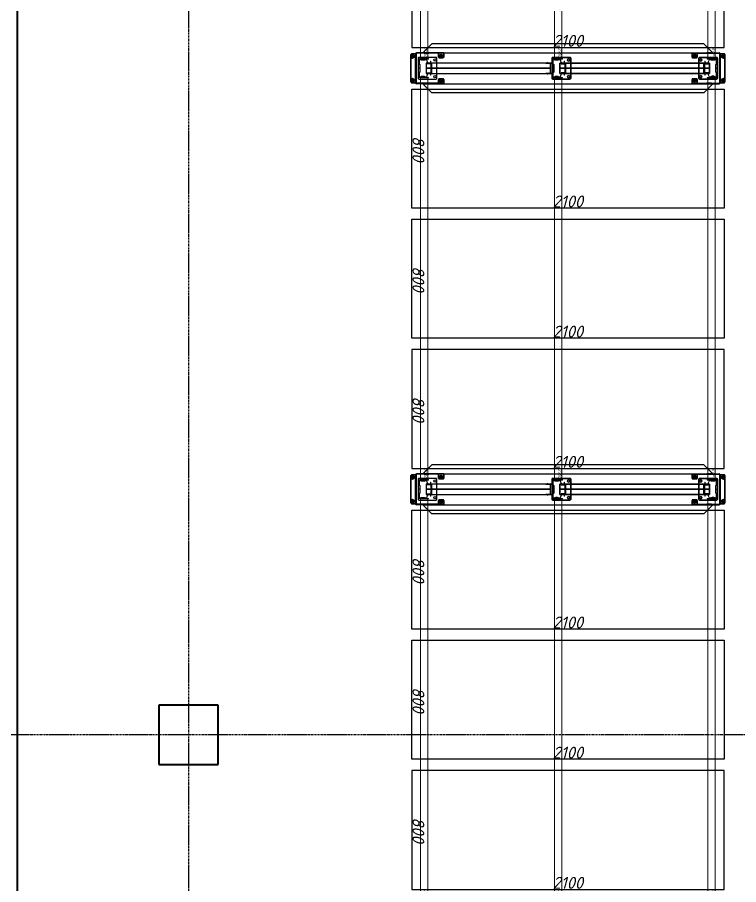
# Model space of a CAD drawing. Header units: millimetres. Extents: x 2140 to 223837, y 2113 to 170313.
# Drawn here: x 16511 to 21360, y 106750 to 112580 of the extents above; entities that cross this region are included whole.
import ezdxf

# ---------------------------------------------------------------- set-up
doc = ezdxf.new("R2010")
doc.units = ezdxf.units.MM
for name, pattern in [('CENTERX2', [20.32, 12.7, -2.54, 2.54, -2.54]), ('HIDDEN', [1.905, 1.27, -0.635]), ('PHANTOM', [12.7, 6.35, -1.27, 1.27, -1.27, 1.27, -1.27]), ('Линия сетки', [22.225, 12.7, -3.175, 3.175, -3.175])]:
    doc.linetypes.add(name, pattern=pattern)
for name, color, linetype, lineweight in [('1.Балка', 5, 'Continuous', 0), ('3.Опора', 7, 'Continuous', 0), ('S-COLS', 7, 'Continuous', 18)]:
    doc.layers.add(name, color=color, linetype=linetype, lineweight=lineweight)
for name, color, linetype in [('2.Стойка', 7, 'Continuous'), ('отбойники', 1, 'Continuous'), ('Размеры', 7, 'Continuous'), ('Стены', 7, 'Continuous')]:
    doc.layers.add(name, color=color, linetype=linetype)
doc.styles.add('Курсив', font='isocpeui.ttf')
doc.dimstyles.new('Рзм блок', dxfattribs={"dimtxt": 40, "dimasz": 80, "dimexe": 0.18, "dimexo": 0, "dimgap": 5, "dimtad": 1, "dimtoh": 1, "dimdec": 0, "dimzin": 0, "dimdsep": 46, "dimtxsty": 'Курсив', "dimblk": 'NONE', "dimcen": 0.09, "dimse1": 1, "dimse2": 1, "dimsd1": 1, "dimsd2": 1, "dimadec": 0, "dimazin": 0, "dimtfac": 1, "dimtdec": 0, "dimtofl": 0, "dimtmove": 0, "dimatfit": 2, "dimldrblk": 'NONE', "dimfxl": 0.18, "dimtolj": 1, "dimtzin": 0, "dimarcsym": 0})

# ---------------------------------------------------------------- blocks, each defined once
blk = doc.blocks.new('Сборный железобетон-Колонна квадратного сечения - 400x400-V107-В_АР_ПЭ_01 Этаж')
at = {"layer": 'S-COLS', "lineweight": 40}
for p, q in [((-223, 225), (-225, 225)), ((-225, 225), (-225, -175)), ((173, 225), (-223, 225)), ((175, 225), (173, 225)), ((175, -175), (175, 225)), ((-225, -175), (-223, -175)), ((-223, -175), (173, -175)), ((173, -175), (175, -175))]:
    blk.add_line(p, q, dxfattribs=at)
blk = doc.blocks.new('Помещение')
at = {"color": 9, "linetype": 'Линия сетки', "true_color": 0xc7c8ca}
for p, q in [((15521.9036, 162172.4828), (15521.9036, 19239.4514)), ((113992.9741, 105644.9347), (7061.0864, 105644.9347))]:
    blk.add_line(p, q, dxfattribs=at)
at = {"lineweight": 40}
blk.add_line((14371.9036, 98844.9347), (14371.9036, 136644.9347), dxfattribs=at)
blk.add_blockref('Сборный железобетон-Колонна квадратного сечения - 400x400-V107-В_АР_ПЭ_01 Этаж', (15546.9036, 105619.9347))
blk = doc.blocks.new('Опора FSус 120')
at = {"layer": '3.Опора', "color": 0, "linetype": 'Continuous', "lineweight": 25}
for p, q in [((-73, 120), (-73, 5)), ((68, 125), (-68, 125)), ((73, 5), (73, 120)), ((-34, 85), (-34, 71)), ((-34, 61), (-34, 71)), ((-31, 61), (-34, 61)), ((-31, 85), (-31, 71)), ((-31, 71), (-31, 61)), ((28, 91), (-28, 91)), ((28, 88), (-28, 88)), ((31, 71), (31, 85)), ((31, 61), (31, 71)), ((34, 61), (31, 61)), ((34, 71), (34, 85)), ((34, 71), (34, 61)), ((-68, 0), (68, 0))]:
    blk.add_line(p, q, dxfattribs=at)
at = {"layer": '3.Опора', "color": 0}
for p, q in [((-30, 73), (-35, 73)), ((30, 73), (35, 73))]:
    blk.add_line(p, q, dxfattribs=at)
for points in [[(-31, 77.5), (-34, 77.5), (-34, 68.5), (-31, 68.5)], [(31, 77.5), (34, 77.5), (34, 68.5), (31, 68.5)]]:
    blk.add_lwpolyline(points, close=True, dxfattribs=at)
at = {"layer": '3.Опора', "color": 0, "linetype": 'Continuous', "lineweight": 25}
for centre in [(-56, 112), (56, 112)]:
    blk.add_circle(centre, 7.5, dxfattribs=at)
for centre, radius, start, end in [((-68, 120), 5, 90, 180), ((68, 120), 5, 0, 90), ((-28, 85), 6, 90, 180), ((-28, 85), 3, 90, 180), ((28, 85), 6, 0, 90), ((28, 85), 3, 0, 90), ((-68, 5), 5, 180, 270), ((68, 5), 5, 270, 0)]:
    blk.add_arc(centre, radius, start, end, dxfattribs=at)
blk = doc.blocks.new('Стойка FSус 120')
at = {"color": 0, "linetype": 'ByBlock', "lineweight": 0}
for p, q in [((-47, 73), (-39, 73)), ((-47, 73), (-47, 71)), ((-47, 71), (-39, 71)), ((-38, 62), (-34, 62)), ((-37, 69), (-37, 54.8)), ((-35, 66.2), (-37, 66.2)), ((-35, 69), (-35, 54.8)), ((38, 62), (34, 62)), ((35, 54.8), (35, 69)), ((37, 66.2), (35, 66.2)), ((37, 54.8), (37, 69)), ((39, 73), (47, 73)), ((39, 71), (47, 71)), ((47, 73), (47, 71)), ((-60, 42.2), (-60, 34.6)), ((-60, 20), (-53, 20)), ((-60, 5.4), (-60, -1)), ((-58, 42.2), (-58, 34.6)), ((-58, 31.2), (-57, 30.6)), ((-57, 9.4), (-58, 8.8)), ((-58, 5.4), (-58, -1)), ((-38.3, 52.9), (-57.4, 46)), ((-57, 32.9), (-56, 32.3)), ((-56, 7.7), (-57, 7.1)), ((-37.6, 51), (-56.7, 44.1)), ((-56, 28.8), (-56, 11.2)), ((-56, 25.5), (-54, 25.5)), ((-54, 14.5), (-56, 14.5)), ((-54, 28.8), (-54, 11.2)), ((-37, 57.8), (-35, 57.8)), ((-27.6, -2), (-26.4, 0)), ((-23, 2), (23, 2)), ((-23, 0), (23, 0)), ((26.4, 0), (27.6, -2)), ((35, 57.8), (37, 57.8)), ((56.7, 44.1), (37.6, 51)), ((57.4, 46), (38.3, 52.9)), ((60, 20), (53, 20)), ((54, 11.2), (54, 28.8)), ((56, 25.5), (54, 25.5)), ((54, 14.5), (56, 14.5)), ((56, 32.3), (57, 32.9)), ((56, 11.2), (56, 28.8)), ((57, 7.1), (56, 7.7)), ((57, 30.6), (58, 31.2)), ((58, 8.8), (57, 9.4)), ((58, 34.6), (58, 42.2)), ((58, -1), (58, 5.4)), ((60, 34.6), (60, 42.2)), ((60, -1), (60, 5.4)), ((-56, -3), (-48, -3)), ((-56, -5), (-48, -5)), ((-48, -3), (-46.1, -3)), ((-48, -3), (-48, -5)), ((-46.1, -5), (-48, -5)), ((-46.1, -3), (-45.6, -3)), ((-45.6, -5), (-46.1, -5)), ((-45.6, -3), (-36.5, -3)), ((-36.5, -5), (-45.6, -5)), ((-36.5, -3), (-36, -3)), ((-36, -5), (-36.5, -5)), ((-36, -3), (-29.3, -3)), ((-36, -3), (-36, -5)), ((-36, -5), (-29.3, -5)), ((-25.8, -3), (-24.7, -1)), ((24.7, -1), (25.8, -3)), ((29.3, -3), (36, -3)), ((29.3, -5), (36, -5)), ((36.5, -3), (36, -3)), ((36, -3), (36, -5)), ((36, -5), (36.5, -5)), ((45.6, -3), (36.5, -3)), ((36.5, -5), (45.6, -5)), ((46.1, -3), (45.6, -3)), ((45.6, -5), (46.1, -5)), ((48, -3), (46.1, -3)), ((46.1, -5), (48, -5)), ((48, -3), (56, -3)), ((48, -3), (48, -5)), ((48, -5), (56, -5))]:
    blk.add_line(p, q, dxfattribs=at)
for centre, radius, start, end in [((-39, 69), 4, 0, 90), ((-39, 69), 2, 0, 90), ((39, 69), 4, 90, 180), ((39, 69), 2, 90, 180), ((-56, 42.2), 4, 110, 180), ((-56, 34.6), 4, 180, 240), ((-56, 5.4), 4, 120, 180), ((-56, 42.2), 2, 110, 180), ((-56, 34.6), 2, 180, 240), ((-56, 5.4), 2, 120, 180), ((-58, 28.8), 2, 0, 60), ((-58, 11.2), 2, 300, 0), ((-58, 28.8), 4, 0, 60), ((-58, 11.2), 4, 300, 0), ((-39, 54.8), 2, 290, 0), ((-39, 54.8), 4, 290, 0), ((-23, -2), 4, 90, 150), ((-23, -2), 2, 90, 150), ((23, -2), 4, 30, 90), ((23, -2), 2, 30, 90), ((39, 54.8), 4, 180, 250), ((39, 54.8), 2, 180, 250), ((58, 28.8), 4, 120, 180), ((58, 11.2), 4, 180, 240), ((58, 28.8), 2, 120, 180), ((58, 11.2), 2, 180, 240), ((56, 42.2), 2, 0, 70), ((56, 34.6), 2, 300, 0), ((56, 5.4), 2, 0, 60), ((56, 42.2), 4, 0, 70), ((56, 34.6), 4, 300, 0), ((56, 5.4), 4, 0, 60), ((-56, -1), 4, 180, 270), ((-56, -1), 2, 180, 270), ((-29.3, -1), 2, 270, 330), ((-29.3, -1), 4, 270, 330), ((29.3, -1), 4, 210, 270), ((29.3, -1), 2, 210, 270), ((56, -1), 2, 270, 0), ((56, -1), 4, 270, 0)]:
    blk.add_arc(centre, radius, start, end, dxfattribs=at)
blk = doc.blocks.new('*D1555')
at = {"layer": 'Defpoints', "color": 0, "transparency": 16777216}
for p in [(1015, -2056), (1815, -2056), (1815, -2056)]:
    blk.add_point(p, dxfattribs=at)
at = {"layer": 'Defpoints', "color": 0, "transparency": 16777216, "insert": (1415, -2011), "char_height": 80, "attachment_point": 5, "style": 'Курсив'}
blk.add_mtext('\\A1;800', dxfattribs=at)
blk = doc.blocks.new('_None')
blk = doc.blocks.new('*D1556')
at = {"layer": 'Defpoints', "color": 0, "transparency": 16777216}
for p in [(1815, 44), (1815, 44), (1815, -2056)]:
    blk.add_point(p, dxfattribs=at)
at = {"layer": 'Defpoints', "color": 0, "transparency": 16777216, "insert": (1770, -1006), "char_height": 80, "attachment_point": 5, "rotation": 90, "style": 'Курсив'}
blk.add_mtext('\\A1;2100', dxfattribs=at)
blk = doc.blocks.new('*D1035')
at = {"layer": 'Defpoints', "color": 0, "linetype": 'ByBlock', "transparency": 16777216}
for p in [(255349.9, 108886.4), (255349.9, 108857.5), (258049.9, 108857.5)]:
    blk.add_point(p, dxfattribs=at)
at = {"layer": 'Defpoints', "color": 0, "linetype": 'ByBlock', "transparency": 16777216, "insert": (258009.2, 108901.5), "char_height": 20, "attachment_point": 5, "style": 'Курсив'}
blk.add_mtext('\\A1;2700', dxfattribs=at)
blk = doc.blocks.new('*D1036')
at = {"layer": 'Defpoints', "color": 0, "linetype": 'ByBlock', "transparency": 16777216}
for p in [(255349.9, 107876.5), (258049.9, 107876.5), (255349.9, 107847.6)]:
    blk.add_point(p, dxfattribs=at)
at = {"layer": 'Defpoints', "color": 0, "linetype": 'ByBlock', "transparency": 16777216, "insert": (258009.2, 107862.7), "char_height": 20, "attachment_point": 5, "style": 'Курсив'}
blk.add_mtext('\\A1;2700', dxfattribs=at)
blk = doc.blocks.new('*U1979')
at = {"layer": 'Размеры', "color": 251, "true_color": 0x636466}
for p, q in [((-10, 0), (-5, 8.7)), ((-5, -8.7), (-10, 0)), ((-5, 8.7), (5, 8.7)), ((5, 8.7), (10, 0)), ((10, 0), (5, -8.7)), ((5, -8.7), (-5, -8.7))]:
    blk.add_line(p, q, dxfattribs=at)
for radius in [11, 5]:
    blk.add_circle((0, 0), radius, dxfattribs=at)
blk = doc.blocks.new('*U1980')
at = {"layer": 'Размеры', "color": 251, "true_color": 0x636466}
for p, q in [((-10, 0), (-5, 8.7)), ((-5, -8.7), (-10, 0)), ((-5, 8.7), (5, 8.7)), ((5, 8.7), (10, 0)), ((10, 0), (5, -8.7)), ((5, -8.7), (-5, -8.7))]:
    blk.add_line(p, q, dxfattribs=at)
for radius in [11, 5]:
    blk.add_circle((0, 0), radius, dxfattribs=at)
blk = doc.blocks.new('*U1981')
at = {"layer": 'Размеры', "color": 251, "true_color": 0x636466}
for p, q in [((-10, 0), (-5, 8.7)), ((-5, -8.7), (-10, 0)), ((-5, 8.7), (5, 8.7)), ((5, 8.7), (10, 0)), ((10, 0), (5, -8.7)), ((5, -8.7), (-5, -8.7))]:
    blk.add_line(p, q, dxfattribs=at)
for radius in [11, 5]:
    blk.add_circle((0, 0), radius, dxfattribs=at)
blk = doc.blocks.new('*U1975')
at = {"layer": 'Размеры', "color": 251, "true_color": 0x636466}
for p, q in [((-10, 0), (-5, 8.7)), ((-5, -8.7), (-10, 0)), ((-5, 8.7), (5, 8.7)), ((5, 8.7), (10, 0)), ((10, 0), (5, -8.7)), ((5, -8.7), (-5, -8.7))]:
    blk.add_line(p, q, dxfattribs=at)
for radius in [11, 5]:
    blk.add_circle((0, 0), radius, dxfattribs=at)
blk = doc.blocks.new('*U1875')
h = blk.add_hatch(color=0)
h.dxf.hatch_style = 1
h.paths.add_polyline_path([(105, 160.2), (101, 160.2), (101, 159.9), (101, 59.9), (105, 59.9)])
h.paths.add_polyline_path([(-101, 160.2), (-105, 160.2), (-105, 59.7), (-101, 59.7)])
h.paths.add_polyline_path([(105, -21.8), (105, 28.9), (101, 28.9), (101, -21.6), (101, -21.8, -0.414214), (97, -25.8), (-97, -25.8, -0.414214), (-101, -21.8), (-101, 28.7), (-105, 28.7), (-105, -21.8, 0.414214), (-97, -29.8), (97, -29.8, 0.414214)])
at = {"color": 0, "linetype": 'Continuous', "lineweight": 25}
for p, q in [((-105, 160.2), (-101, 160.2)), ((-105, 160.2), (-105, 46.3)), ((-101, 160.2), (-101, 159.9)), ((-97, 160.2), (-101, 160.2)), ((-101, 159.9), (-101, 46.3)), ((-101, 125.2), (-97, 125.2)), ((-75, 160.2), (-97, 160.2)), ((-97, 125.2), (-75, 125.2)), ((-70, 130.2), (-70, 155.2)), ((70, 155.2), (70, 130.2)), ((97, 160.2), (75, 160.2)), ((75, 125.2), (97, 125.2)), ((101, 160.2), (97, 160.2)), ((97, 125.2), (101, 125.2)), ((101, 160.2), (105, 160.2)), ((101, 159.9), (101, 160.2)), ((101, 159.9), (101, 46.3)), ((105, 160.2), (105, 159.9)), ((105, 159.9), (105, 46.3)), ((-105, 46.3), (-105, 41.6)), ((-105, 46.3), (-105, 41.6)), ((-105, 46.3), (-105, 41.6)), ((-105, 41.6), (-105, -21.8)), ((-105, 41.6), (-105, -21.8)), ((-101, 41.6), (-101, 46.3)), ((-101, 41.6), (-101, 46.3)), ((-101, 41.6), (-101, 46.3)), ((-101, 41.6), (-101, -21.8)), ((-101, 41.6), (-101, -21.8)), ((101, 46.6), (101, 41.8)), ((101, 46.6), (101, 41.8)), ((101, 41.6), (101, 46.3)), ((101, 41.8), (101, -21.6)), ((101, 41.6), (101, -21.8)), ((105, 41.8), (105, 46.6)), ((105, 41.8), (105, 46.6)), ((105, 46.3), (105, 41.6)), ((105, 41.8), (105, -21.6)), ((105, 41.6), (105, -21.8)), ((97, -25.8), (-97, -25.8)), ((97, -29.8), (-97, -29.8)), ((-97, -29.8), (-97, -33.8)), ((-97, -55.8), (-97, -33.8)), ((97, -33.8), (97, -29.8)), ((97, -33.8), (97, -55.8)), ((92, -60.8), (-92, -60.8))]:
    blk.add_line(p, q, dxfattribs=at)
at = {"color": 0}
for p, q in [((-100, 54.2), (-106, 54.2)), ((-100, 34.2), (-106, 34.2)), ((106, 54.4), (100, 54.4)), ((106, 34.4), (100, 34.4))]:
    blk.add_line(p, q, dxfattribs=at)
at = {"color": 61, "true_color": 0xedee99}
blk.add_line((0, 0), (0, -5), dxfattribs=at)
at = {"color": 0}
for points in [[(-101, 59.7), (-105, 59.7), (-105, 28.7), (-101, 28.7)], [(105, 59.9), (101, 59.9), (101, 28.9), (105, 28.9)]]:
    blk.add_lwpolyline(points, close=True, dxfattribs=at)
at = {"color": 0, "linetype": 'Continuous', "lineweight": 25}
for centre in [(-82, 142.7), (82, 142.7), (-80, -48.8), (80, -48.8)]:
    blk.add_circle(centre, 6, dxfattribs=at)
for centre, radius, start, end in [((-75, 155.2), 5, 0, 90), ((-75, 130.2), 5, 270, 0), ((75, 155.2), 5, 90, 180), ((75, 130.2), 5, 180, 270), ((-97, -21.8), 8, 180, 270), ((-97, -21.8), 4, 180, 270), ((-92, -55.8), 5, 180, 270), ((92, -55.8), 5, 270, 0), ((97, -21.8), 8, 270, 0), ((97, -21.8), 4, 270, 0)]:
    blk.add_arc(centre, radius, start, end, dxfattribs=at)
at = {"layer": 'отбойники', "color": 0, "rotation": 180}
for name, p in [('*U1981', (-82, 142.7)), ('*U1975', (82, 142.7)), ('*U1980', (-80, -48.8)), ('*U1979', (80, -48.8))]:
    blk.add_blockref(name, p, dxfattribs=at)
blk = doc.blocks.new('*D430')
at = {"layer": 'Defpoints', "color": 0, "linetype": 'ByBlock', "transparency": 16777216}
for p in [(5, 34.5), (5, 1.9), (2705, 34.5)]:
    blk.add_point(p, dxfattribs=at)
at = {"layer": 'Defpoints', "color": 0, "linetype": 'ByBlock', "transparency": 16777216, "insert": (2664.3, 17), "char_height": 20, "attachment_point": 5, "style": 'Курсив'}
blk.add_mtext('\\A1;2700', dxfattribs=at)
blk = doc.blocks.new('*D1557')
at = {"layer": 'Defpoints', "color": 0, "transparency": 16777216}
for p in [(1890, -2056), (2690, -2056), (2690, -2056)]:
    blk.add_point(p, dxfattribs=at)
at = {"layer": 'Defpoints', "color": 0, "transparency": 16777216, "insert": (2290, -2011), "char_height": 80, "attachment_point": 5, "style": 'Курсив'}
blk.add_mtext('\\A1;800', dxfattribs=at)
blk = doc.blocks.new('*D1558')
at = {"layer": 'Defpoints', "color": 0, "transparency": 16777216}
for p in [(2690, 44), (2690, 44), (2690, -2056)]:
    blk.add_point(p, dxfattribs=at)
at = {"layer": 'Defpoints', "color": 0, "transparency": 16777216, "insert": (2645, -1006), "char_height": 80, "attachment_point": 5, "rotation": 90, "style": 'Курсив'}
blk.add_mtext('\\A1;2100', dxfattribs=at)
blk = doc.blocks.new('*D1553')
at = {"layer": 'Defpoints', "color": 0, "transparency": 16777216}
for p in [(140, -2056), (940, -2056), (940, -2056)]:
    blk.add_point(p, dxfattribs=at)
at = {"layer": 'Defpoints', "color": 0, "transparency": 16777216, "insert": (540, -2011), "char_height": 80, "attachment_point": 5, "style": 'Курсив'}
blk.add_mtext('\\A1;800', dxfattribs=at)
blk = doc.blocks.new('*D1554')
at = {"layer": 'Defpoints', "color": 0, "transparency": 16777216}
for p in [(940, 44), (940, 44), (940, -2056)]:
    blk.add_point(p, dxfattribs=at)
at = {"layer": 'Defpoints', "color": 0, "transparency": 16777216, "insert": (895, -1006), "char_height": 80, "attachment_point": 5, "rotation": 90, "style": 'Курсив'}
blk.add_mtext('\\A1;2100', dxfattribs=at)
blk = doc.blocks.new('*U1015')
at = {"layer": 'Размеры', "color": 251, "true_color": 0x636466}
for p, q in [((-10, 0), (-5, 8.7)), ((-5, -8.7), (-10, 0)), ((-5, 8.7), (5, 8.7)), ((5, 8.7), (10, 0)), ((10, 0), (5, -8.7)), ((5, -8.7), (-5, -8.7))]:
    blk.add_line(p, q, dxfattribs=at)
for radius in [11, 5]:
    blk.add_circle((0, 0), radius, dxfattribs=at)
blk = doc.blocks.new('*U1016')
at = {"layer": 'Размеры', "color": 251, "true_color": 0x636466}
for p, q in [((-10, 0), (-5, 8.7)), ((-5, -8.7), (-10, 0)), ((-5, 8.7), (5, 8.7)), ((5, 8.7), (10, 0)), ((10, 0), (5, -8.7)), ((5, -8.7), (-5, -8.7))]:
    blk.add_line(p, q, dxfattribs=at)
for radius in [11, 5]:
    blk.add_circle((0, 0), radius, dxfattribs=at)
blk = doc.blocks.new('*U1017')
at = {"layer": 'Размеры', "color": 251, "true_color": 0x636466}
for p, q in [((-10, 0), (-5, 8.7)), ((-5, -8.7), (-10, 0)), ((-5, 8.7), (5, 8.7)), ((5, 8.7), (10, 0)), ((10, 0), (5, -8.7)), ((5, -8.7), (-5, -8.7))]:
    blk.add_line(p, q, dxfattribs=at)
for radius in [11, 5]:
    blk.add_circle((0, 0), radius, dxfattribs=at)
blk = doc.blocks.new('*U1018')
at = {"layer": 'Размеры', "color": 251, "true_color": 0x636466}
for p, q in [((-10, 0), (-5, 8.7)), ((-5, -8.7), (-10, 0)), ((-5, 8.7), (5, 8.7)), ((5, 8.7), (10, 0)), ((10, 0), (5, -8.7)), ((5, -8.7), (-5, -8.7))]:
    blk.add_line(p, q, dxfattribs=at)
for radius in [11, 5]:
    blk.add_circle((0, 0), radius, dxfattribs=at)
blk = doc.blocks.new('*U1019')
at = {"layer": 'Размеры', "color": 251, "true_color": 0x636466}
for p, q in [((-10, 0), (-5, 8.7)), ((-5, -8.7), (-10, 0)), ((-5, 8.7), (5, 8.7)), ((5, 8.7), (10, 0)), ((10, 0), (5, -8.7)), ((5, -8.7), (-5, -8.7))]:
    blk.add_line(p, q, dxfattribs=at)
for radius in [11, 5]:
    blk.add_circle((0, 0), radius, dxfattribs=at)
blk = doc.blocks.new('*U1020')
at = {"layer": 'Размеры', "color": 251, "true_color": 0x636466}
for p, q in [((-10, 0), (-5, 8.7)), ((-5, -8.7), (-10, 0)), ((-5, 8.7), (5, 8.7)), ((5, 8.7), (10, 0)), ((10, 0), (5, -8.7)), ((5, -8.7), (-5, -8.7))]:
    blk.add_line(p, q, dxfattribs=at)
for radius in [11, 5]:
    blk.add_circle((0, 0), radius, dxfattribs=at)
blk = doc.blocks.new('*U1021')
at = {"layer": 'Размеры', "color": 251, "true_color": 0x636466}
for p, q in [((-10, 0), (-5, 8.7)), ((-5, -8.7), (-10, 0)), ((-5, 8.7), (5, 8.7)), ((5, 8.7), (10, 0)), ((10, 0), (5, -8.7)), ((5, -8.7), (-5, -8.7))]:
    blk.add_line(p, q, dxfattribs=at)
for radius in [11, 5]:
    blk.add_circle((0, 0), radius, dxfattribs=at)
blk = doc.blocks.new('*U1022')
at = {"layer": 'Размеры', "color": 251, "true_color": 0x636466}
for p, q in [((-10, 0), (-5, 8.7)), ((-5, -8.7), (-10, 0)), ((-5, 8.7), (5, 8.7)), ((5, 8.7), (10, 0)), ((10, 0), (5, -8.7)), ((5, -8.7), (-5, -8.7))]:
    blk.add_line(p, q, dxfattribs=at)
for radius in [11, 5]:
    blk.add_circle((0, 0), radius, dxfattribs=at)
blk = doc.blocks.new('*U990')
h = blk.add_hatch(color=0)
h.dxf.hatch_style = 1
h.paths.add_polyline_path([(160.2, -105), (160.2, -101), (159.9, -101), (59.9, -101), (59.9, -105)])
h.paths.add_polyline_path([(160.2, 101), (160.2, 105), (59.7, 105), (59.7, 101)])
h.paths.add_polyline_path([(-21.8, -105), (28.9, -105), (28.9, -101), (-21.6, -101), (-21.8, -101, -0.414214), (-25.8, -97), (-25.8, 97, -0.414214), (-21.8, 101), (28.7, 101), (28.7, 105), (-21.8, 105, 0.414214), (-29.8, 97), (-29.8, -97, 0.414214)])
h = blk.add_hatch(color=0)
h.dxf.hatch_style = 1
h.paths.add_polyline_path([(1829.8, -105), (1829.8, -101), (1830.1, -101), (1930.1, -101), (1930.1, -105)])
h.paths.add_polyline_path([(1829.8, 101), (1829.8, 105), (1930.3, 105), (1930.3, 101)])
h.paths.add_polyline_path([(2011.8, -105), (1961.1, -105), (1961.1, -101), (2011.6, -101), (2011.8, -101, 0.414214), (2015.8, -97), (2015.8, 97, 0.414214), (2011.8, 101), (1961.3, 101), (1961.3, 105), (2011.8, 105, -0.414214), (2019.8, 97), (2019.8, -97, -0.414214)])
at = {"color": 0, "linetype": 'Continuous', "lineweight": 25}
for p, q in [((-60.8, -92), (-60.8, 92)), ((-55.8, 97), (-33.8, 97)), ((-29.8, 97), (-33.8, 97)), ((-29.8, -97), (-29.8, 97)), ((-25.8, -97), (-25.8, 97)), ((41.6, 105), (-21.8, 105)), ((41.6, 105), (-21.8, 105)), ((41.6, 101), (-21.8, 101)), ((41.6, 101), (-21.8, 101)), ((46.3, 105), (41.6, 105)), ((46.3, 105), (41.6, 105)), ((46.3, 105), (41.6, 105)), ((41.6, 101), (46.3, 101)), ((41.6, 101), (46.3, 101)), ((41.6, 101), (46.3, 101)), ((160.2, 105), (46.3, 105)), ((159.9, 101), (46.3, 101)), ((125.2, 101), (125.2, 97)), ((125.2, 97), (125.2, 75)), ((130.2, 70), (155.2, 70)), ((160.2, 101), (159.9, 101)), ((160.2, 105), (160.2, 101)), ((160.2, 97), (160.2, 101)), ((160.2, 75), (160.2, 97)), ((1829.8, 105), (1829.8, 101)), ((1829.8, 105), (1943.7, 105)), ((1829.8, 101), (1830.1, 101)), ((1829.8, 97), (1829.8, 101)), ((1829.8, 75), (1829.8, 97)), ((1830.1, 101), (1943.7, 101)), ((1859.8, 70), (1834.8, 70)), ((1864.8, 101), (1864.8, 97)), ((1864.8, 97), (1864.8, 75)), ((1943.7, 105), (1948.4, 105)), ((1943.7, 105), (1948.4, 105)), ((1943.7, 105), (1948.4, 105)), ((1948.4, 101), (1943.7, 101)), ((1948.4, 101), (1943.7, 101)), ((1948.4, 101), (1943.7, 101)), ((1948.4, 105), (2011.8, 105)), ((1948.4, 105), (2011.8, 105)), ((1948.4, 101), (2011.8, 101)), ((1948.4, 101), (2011.8, 101)), ((2015.8, -97), (2015.8, 97)), ((2019.8, -97), (2019.8, 97)), ((2019.8, 97), (2023.8, 97)), ((2045.8, 97), (2023.8, 97)), ((2050.8, -92), (2050.8, 92)), ((-33.8, -97), (-55.8, -97)), ((-33.8, -97), (-29.8, -97)), ((41.6, -101), (-21.8, -101)), ((41.6, -105), (-21.8, -105)), ((41.8, -101), (-21.6, -101)), ((41.8, -105), (-21.6, -105)), ((41.6, -101), (46.3, -101)), ((46.3, -105), (41.6, -105)), ((46.6, -101), (41.8, -101)), ((46.6, -101), (41.8, -101)), ((41.8, -105), (46.6, -105)), ((41.8, -105), (46.6, -105)), ((159.9, -101), (46.3, -101)), ((159.9, -105), (46.3, -105)), ((125.2, -75), (125.2, -97)), ((125.2, -97), (125.2, -101)), ((155.2, -70), (130.2, -70)), ((159.9, -101), (160.2, -101)), ((160.2, -105), (159.9, -105)), ((160.2, -97), (160.2, -75)), ((160.2, -101), (160.2, -97)), ((160.2, -101), (160.2, -105)), ((1829.8, -97), (1829.8, -75)), ((1829.8, -101), (1829.8, -97)), ((1829.8, -101), (1829.8, -105)), ((1830.1, -101), (1829.8, -101)), ((1829.8, -105), (1830.1, -105)), ((1830.1, -101), (1943.7, -101)), ((1830.1, -105), (1943.7, -105)), ((1834.8, -70), (1859.8, -70)), ((1864.8, -75), (1864.8, -97)), ((1864.8, -97), (1864.8, -101)), ((1943.4, -101), (1948.2, -101)), ((1943.4, -101), (1948.2, -101)), ((1948.2, -105), (1943.4, -105)), ((1948.2, -105), (1943.4, -105)), ((1948.4, -101), (1943.7, -101)), ((1943.7, -105), (1948.4, -105)), ((1948.2, -101), (2011.6, -101)), ((1948.2, -105), (2011.6, -105)), ((1948.4, -101), (2011.8, -101)), ((1948.4, -105), (2011.8, -105)), ((2023.8, -97), (2019.8, -97)), ((2023.8, -97), (2045.8, -97))]:
    blk.add_line(p, q, dxfattribs=at)
at = {"color": 0}
for p, q in [((34.2, 100), (34.2, 106)), ((54.2, 100), (54.2, 106)), ((1935.8, 100), (1935.8, 106)), ((1955.8, 100), (1955.8, 106)), ((34.4, -106), (34.4, -100)), ((54.4, -106), (54.4, -100)), ((1935.6, -106), (1935.6, -100)), ((1955.6, -106), (1955.6, -100))]:
    blk.add_line(p, q, dxfattribs=at)
for p, q in [((44.2, 108), (44.2, 98)), ((1945.8, 108), (1945.8, 98))]:
    blk.add_line(p, q)
at = {"color": 61, "true_color": 0xedee99}
for p, q in [((0, 0), (-5, 0)), ((1990, 0), (1995, 0))]:
    blk.add_line(p, q, dxfattribs=at)
at = {"color": 0}
blk.add_lwpolyline([(20, 105), (1970, 105), (1910, 165), (80, 165), (20, 105)], dxfattribs=at)
for points in [[(59.7, 101), (59.7, 105), (28.7, 105), (28.7, 101)], [(1930.3, 101), (1930.3, 105), (1961.3, 105), (1961.3, 101)], [(59.9, -105), (59.9, -101), (28.9, -101), (28.9, -105)], [(1930.1, -105), (1930.1, -101), (1961.1, -101), (1961.1, -105)]]:
    blk.add_lwpolyline(points, close=True, dxfattribs=at)
at = {"color": 0, "linetype": 'Continuous', "lineweight": 25}
for centre in [(-48.8, 80), (142.7, 82), (1847.3, 82), (2038.8, 80), (-48.8, -80), (142.7, -82), (1847.3, -82), (2038.8, -80)]:
    blk.add_circle(centre, 6, dxfattribs=at)
for centre, radius, start, end in [((-55.8, 92), 5, 90, 180), ((-21.8, 97), 8, 90, 180), ((-21.8, 97), 4, 90, 180), ((130.2, 75), 5, 180, 270), ((155.2, 75), 5, 270, 0), ((1834.8, 75), 5, 180, 270), ((1859.8, 75), 5, 270, 0), ((2011.8, 97), 8, 0, 90), ((2011.8, 97), 4, 0, 90), ((2045.8, 92), 5, 0, 90), ((-55.8, -92), 5, 180, 270), ((-21.8, -97), 8, 180, 270), ((-21.8, -97), 4, 180, 270), ((130.2, -75), 5, 90, 180), ((155.2, -75), 5, 0, 90), ((1834.8, -75), 5, 90, 180), ((1859.8, -75), 5, 0, 90), ((2011.8, -97), 8, 270, 0), ((2011.8, -97), 4, 270, 0), ((2045.8, -92), 5, 270, 0)]:
    blk.add_arc(centre, radius, start, end, dxfattribs=at)
at = {"layer": 'отбойники', "color": 0, "rotation": 89.99999999999999}
for name, p in [('*U1016', (-48.8, 80)), ('*U1017', (142.7, 82)), ('*U1015', (-48.8, -80)), ('*U1018', (142.7, -82))]:
    blk.add_blockref(name, p, dxfattribs=at)
at = {"layer": 'отбойники', "color": 0, "xscale": -1, "rotation": 270}
for name, p in [('*U1021', (1847.3, 82)), ('*U1020', (2038.8, 80)), ('*U1022', (1847.3, -82)), ('*U1019', (2038.8, -80))]:
    blk.add_blockref(name, p, dxfattribs=at)
blk = doc.blocks.new('*U1027')
h = blk.add_hatch(color=0)
h.dxf.hatch_style = 1
h.paths.add_polyline_path([(160.2, 105), (160.2, 101), (159.9, 101), (59.9, 101), (59.9, 105)])
h.paths.add_polyline_path([(160.2, -101), (160.2, -105), (59.7, -105), (59.7, -101)])
h.paths.add_polyline_path([(-21.8, 105), (28.9, 105), (28.9, 101), (-21.6, 101), (-21.8, 101, 0.414214), (-25.8, 97), (-25.8, -97, 0.414214), (-21.8, -101), (28.7, -101), (28.7, -105), (-21.8, -105, -0.414214), (-29.8, -97), (-29.8, 97, -0.414214)])
h = blk.add_hatch(color=0)
h.dxf.hatch_style = 1
h.paths.add_polyline_path([(1829.8, 105), (1829.8, 101), (1830.1, 101), (1930.1, 101), (1930.1, 105)])
h.paths.add_polyline_path([(1829.8, -101), (1829.8, -105), (1930.3, -105), (1930.3, -101)])
h.paths.add_polyline_path([(2011.8, 105), (1961.1, 105), (1961.1, 101), (2011.6, 101), (2011.8, 101, -0.414214), (2015.8, 97), (2015.8, -97, -0.414214), (2011.8, -101), (1961.3, -101), (1961.3, -105), (2011.8, -105, 0.414214), (2019.8, -97), (2019.8, 97, 0.414214)])
at = {"color": 0, "linetype": 'Continuous', "lineweight": 25}
for p, q in [((-60.8, 92), (-60.8, -92)), ((-33.8, 97), (-55.8, 97)), ((-33.8, 97), (-29.8, 97)), ((-29.8, 97), (-29.8, -97)), ((-25.8, 97), (-25.8, -97)), ((41.6, 105), (-21.8, 105)), ((41.6, 101), (-21.8, 101)), ((41.8, 105), (-21.6, 105)), ((41.8, 101), (-21.6, 101)), ((46.3, 105), (41.6, 105)), ((41.6, 101), (46.3, 101)), ((41.8, 105), (46.6, 105)), ((41.8, 105), (46.6, 105)), ((46.6, 101), (41.8, 101)), ((46.6, 101), (41.8, 101)), ((159.9, 105), (46.3, 105)), ((159.9, 101), (46.3, 101)), ((125.2, 97), (125.2, 101)), ((125.2, 75), (125.2, 97)), ((155.2, 70), (130.2, 70)), ((160.2, 105), (159.9, 105)), ((159.9, 101), (160.2, 101)), ((160.2, 101), (160.2, 105)), ((160.2, 101), (160.2, 97)), ((160.2, 97), (160.2, 75)), ((1829.8, 101), (1829.8, 105)), ((1829.8, 105), (1830.1, 105)), ((1830.1, 101), (1829.8, 101)), ((1829.8, 101), (1829.8, 97)), ((1829.8, 97), (1829.8, 75)), ((1830.1, 105), (1943.7, 105)), ((1830.1, 101), (1943.7, 101)), ((1834.8, 70), (1859.8, 70)), ((1864.8, 97), (1864.8, 101)), ((1864.8, 75), (1864.8, 97)), ((1948.2, 105), (1943.4, 105)), ((1948.2, 105), (1943.4, 105)), ((1943.4, 101), (1948.2, 101)), ((1943.4, 101), (1948.2, 101)), ((1943.7, 105), (1948.4, 105)), ((1948.4, 101), (1943.7, 101)), ((1948.2, 105), (2011.6, 105)), ((1948.2, 101), (2011.6, 101)), ((1948.4, 105), (2011.8, 105)), ((1948.4, 101), (2011.8, 101)), ((2015.8, 97), (2015.8, -97)), ((2019.8, 97), (2019.8, -97)), ((2023.8, 97), (2019.8, 97)), ((2023.8, 97), (2045.8, 97)), ((2050.8, 92), (2050.8, -92)), ((-55.8, -97), (-33.8, -97)), ((-29.8, -97), (-33.8, -97)), ((41.6, -101), (-21.8, -101)), ((41.6, -101), (-21.8, -101)), ((41.6, -105), (-21.8, -105)), ((41.6, -105), (-21.8, -105)), ((41.6, -101), (46.3, -101)), ((41.6, -101), (46.3, -101)), ((41.6, -101), (46.3, -101)), ((46.3, -105), (41.6, -105)), ((46.3, -105), (41.6, -105)), ((46.3, -105), (41.6, -105)), ((159.9, -101), (46.3, -101)), ((160.2, -105), (46.3, -105)), ((125.2, -97), (125.2, -75)), ((125.2, -101), (125.2, -97)), ((130.2, -70), (155.2, -70)), ((160.2, -101), (159.9, -101)), ((160.2, -75), (160.2, -97)), ((160.2, -97), (160.2, -101)), ((160.2, -105), (160.2, -101)), ((1829.8, -75), (1829.8, -97)), ((1829.8, -97), (1829.8, -101)), ((1829.8, -105), (1829.8, -101)), ((1829.8, -101), (1830.1, -101)), ((1829.8, -105), (1943.7, -105)), ((1830.1, -101), (1943.7, -101)), ((1859.8, -70), (1834.8, -70)), ((1864.8, -97), (1864.8, -75)), ((1864.8, -101), (1864.8, -97)), ((1948.4, -101), (1943.7, -101)), ((1948.4, -101), (1943.7, -101)), ((1948.4, -101), (1943.7, -101)), ((1943.7, -105), (1948.4, -105)), ((1943.7, -105), (1948.4, -105)), ((1943.7, -105), (1948.4, -105)), ((1948.4, -101), (2011.8, -101)), ((1948.4, -101), (2011.8, -101)), ((1948.4, -105), (2011.8, -105)), ((1948.4, -105), (2011.8, -105)), ((2019.8, -97), (2023.8, -97)), ((2045.8, -97), (2023.8, -97))]:
    blk.add_line(p, q, dxfattribs=at)
at = {"color": 0}
for p, q in [((34.4, 106), (34.4, 100)), ((54.4, 106), (54.4, 100)), ((1935.6, 106), (1935.6, 100)), ((1955.6, 106), (1955.6, 100)), ((34.2, -100), (34.2, -106)), ((54.2, -100), (54.2, -106)), ((1935.8, -100), (1935.8, -106)), ((1955.8, -100), (1955.8, -106))]:
    blk.add_line(p, q, dxfattribs=at)
at = {"color": 61, "true_color": 0xedee99}
for p, q in [((0, 0), (-5, 0)), ((1990, 0), (1995, 0))]:
    blk.add_line(p, q, dxfattribs=at)
for p, q in [((44.2, -108), (44.2, -98)), ((1945.8, -108), (1945.8, -98))]:
    blk.add_line(p, q)
at = {"color": 0}
for points in [[(59.9, 105), (59.9, 101), (28.9, 101), (28.9, 105)], [(1930.1, 105), (1930.1, 101), (1961.1, 101), (1961.1, 105)], [(59.7, -101), (59.7, -105), (28.7, -105), (28.7, -101)], [(1930.3, -101), (1930.3, -105), (1961.3, -105), (1961.3, -101)]]:
    blk.add_lwpolyline(points, close=True, dxfattribs=at)
blk.add_lwpolyline([(20, -105), (1970, -105), (1910, -165), (80, -165), (20, -105)], dxfattribs=at)
at = {"color": 0, "linetype": 'Continuous', "lineweight": 25}
for centre in [(-48.8, 80), (142.7, 82), (1847.3, 82), (2038.8, 80), (-48.8, -80), (142.7, -82), (1847.3, -82), (2038.8, -80)]:
    blk.add_circle(centre, 6, dxfattribs=at)
for centre, radius, start, end in [((-55.8, 92), 5, 90, 180), ((-21.8, 97), 8, 90, 180), ((-21.8, 97), 4, 90, 180), ((130.2, 75), 5, 180, 270), ((155.2, 75), 5, 270, 0), ((1834.8, 75), 5, 180, 270), ((1859.8, 75), 5, 270, 0), ((2011.8, 97), 8, 0, 90), ((2011.8, 97), 4, 0, 90), ((2045.8, 92), 5, 0, 90), ((-55.8, -92), 5, 180, 270), ((-21.8, -97), 8, 180, 270), ((-21.8, -97), 4, 180, 270), ((130.2, -75), 5, 90, 180), ((155.2, -75), 5, 0, 90), ((1834.8, -75), 5, 90, 180), ((1859.8, -75), 5, 0, 90), ((2011.8, -97), 4, 270, 0), ((2011.8, -97), 8, 270, 0), ((2045.8, -92), 5, 270, 0)]:
    blk.add_arc(centre, radius, start, end, dxfattribs=at)
at = {"layer": 'отбойники', "color": 0, "xscale": -1, "rotation": 90}
for name, p in [('*U1015', (-48.8, 80)), ('*U1018', (142.7, 82)), ('*U1016', (-48.8, -80)), ('*U1017', (142.7, -82))]:
    blk.add_blockref(name, p, dxfattribs=at)
at = {"layer": 'отбойники', "color": 0, "rotation": 270}
for name, p in [('*U1022', (1847.3, 82)), ('*U1019', (2038.8, 80)), ('*U1021', (1847.3, -82)), ('*U1020', (2038.8, -80))]:
    blk.add_blockref(name, p, dxfattribs=at)
blk = doc.blocks.new('*U1989')
at = {"color": 1}
for name in ['*U990', '*U1027']:
    blk.add_blockref(name, (-994.9, 0), dxfattribs=at)
blk = doc.blocks.new('*U1991')
at = {"color": 0, "linetype": 'ByBlock', "lineweight": -2, "transparency": 16777216}
for p in [(0, -25470), (0, -28300)]:
    blk.add_blockref('*U1989', p, dxfattribs=at)
blk = doc.blocks.new('*U429')
at = {"true_color": 0xc7c8ca}
h = blk.add_hatch(color=9, dxfattribs=at)
h.dxf.hatch_style = 1
h.paths.add_polyline_path([(5, 31), (5, 39), (1, 39), (1, 31), (1, -21, -0.414214), (-3, -25), (-24.5, -25), (-32.5, -25), (-32.5, -29), (-24.5, -29), (-3, -29, 0.414214), (5, -21)])
h = blk.add_hatch(color=9, dxfattribs=at)
h.dxf.hatch_style = 1
h.paths.add_polyline_path([(2742.5, -25), (2734.5, -25), (2713, -25, -0.414214), (2709, -21), (2709, 31), (2709, 39), (2705, 39), (2705, 31), (2705, -21, 0.414214), (2713, -29), (2734.5, -29), (2742.5, -29)])
at = {"color": 61, "true_color": 0xedee99}
for points in [[(-6, 5.5), (-4, 5.5), (-4, -5.5), (-6, -5.5)], [(-2, 5.5), (0, 5.5), (0, -5.5), (-2, -5.5)]]:
    blk.add_lwpolyline(points, close=True, dxfattribs=at)
at = {"layer": '1.Балка', "color": 0, "linetype": 'ByBlock'}
for p, q in [((1, 39), (5, 39)), ((1, 31), (1, 39)), ((1, 31), (1, -21)), ((5, 39), (5, 31)), ((2705, 34.5), (5, 34.5)), ((5, 31), (5, -21)), ((2709, 39), (2705, 39)), ((2705, 39), (2705, 31)), ((2705, 31), (2705, -21)), ((2709, 31), (2709, 39)), ((2709, 31), (2709, -21)), ((-32.5, -29), (-32.5, -25)), ((-32.5, -25), (-24.5, -25)), ((-24.5, -29), (-32.5, -29)), ((-3, -25), (-24.5, -25)), ((-3, -29), (-24.5, -29)), ((5, -15.5), (2705, -15.5)), ((2705, -15.5), (5, -15.5)), ((2713, -25), (2734.5, -25)), ((2713, -29), (2734.5, -29)), ((2742.5, -25), (2734.5, -25)), ((2734.5, -29), (2742.5, -29)), ((2742.5, -29), (2742.5, -25))]:
    blk.add_line(p, q, dxfattribs=at)
for centre, radius, start, end in [((-3, -21), 4, 270, 0), ((-3, -21), 8, 270, 0), ((2713, -21), 8, 180, 270), ((2713, -21), 4, 180, 270)]:
    blk.add_arc(centre, radius, start, end, dxfattribs=at)
at = {"layer": '2.Стойка', "color": 61, "linetype": 'ByBlock', "true_color": 0xedee99}
blk.add_line((0, 0), (-7.7, 0), dxfattribs=at)
at = {"layer": 'Defpoints', "color": 0, "linetype": 'ByBlock'}
dim = blk.add_linear_dim(base=(5, 1.9), p1=(2705, 34.5), p2=(5, 34.5), dimstyle='Рзм блок', override={"dimtxt": 20}, dxfattribs=at)
dim.commit()
dim.dimension.update_dxf_attribs({"geometry": '*D430', "text_midpoint": (2664.3, 1.9), "dimtype": 128})
blk = doc.blocks.new('Секц глубокие пал 2700 тип2 скв')
h = blk.add_hatch(color=1)
h.dxf.hatch_style = 1
h.paths.add_polyline_path([(65, -62), (65, -70), (61, -70), (61, -62), (61, -10, 0.4142136), (57, -6), (35.5, -6), (27.5, -6), (27.5, -2), (35.5, -2), (57, -2, -0.4142136), (65, -10)])
h = blk.add_hatch(color=1)
h.dxf.hatch_style = 1
h.paths.add_polyline_path([(2802.5, -6), (2794.5, -6), (2773, -6, 0.4142136), (2769, -10), (2769, -62), (2769, -70), (2765, -70), (2765, -62), (2765, -10, -0.4142136), (2773, -2), (2794.5, -2), (2802.5, -2)])
h = blk.add_hatch(color=1)
h.dxf.hatch_style = 1
h.paths.add_polyline_path([(65, -1050), (65, -1042), (61, -1042), (61, -1050), (61, -1102, -0.4142136), (57, -1106), (35.5, -1106), (27.5, -1106), (27.5, -1110), (35.5, -1110), (57, -1110, 0.4142136), (65, -1102)])
h = blk.add_hatch(color=1)
h.dxf.hatch_style = 1
h.paths.add_polyline_path([(2802.5, -1106), (2794.5, -1106), (2773, -1106, -0.4142136), (2769, -1102), (2769, -1050), (2769, -1042), (2765, -1042), (2765, -1050), (2765, -1102, 0.4142136), (2773, -1110), (2794.5, -1110), (2802.5, -1110)])
at = {"color": 0, "linetype": 'CENTERX2', "lineweight": 18}
for p, q in [((-67, -1081), (-56.5, -1081)), ((55.1, -1081), (67.98, -1081)), ((2763, -1081), (2773.5, -1081)), ((2885.1, -1081), (2897.98, -1081)), ((-41.5, -1142), (-31, -1142)), ((31.17, -1142), (42.01, -1142)), ((2788.5, -1142), (2799, -1142)), ((2861.17, -1142), (2872.01, -1142))]:
    blk.add_line(p, q, dxfattribs=at)
at = {"color": 0, "linetype": 'Continuous', "lineweight": 25}
for p, q in [((-63, -1059), (-60.5, -1059)), ((-63, -1064), (-63, -1059)), ((-63, -1104), (-63, -1064)), ((-60.5, -1059), (-60.5, -1064)), ((-60.5, -1104), (-60.5, -1064)), ((58, -1106.5), (-58, -1106.5)), ((60.5, -1059), (63, -1059)), ((60.5, -1064), (60.5, -1059)), ((60.5, -1064), (60.5, -1104)), ((63, -1059), (63, -1064)), ((63, -1064), (63, -1104)), ((2767, -1059), (2769.5, -1059)), ((2767, -1064), (2767, -1059)), ((2767, -1104), (2767, -1064)), ((2769.5, -1059), (2769.5, -1064)), ((2769.5, -1104), (2769.5, -1064)), ((2888, -1106.5), (2772, -1106.5)), ((2890.5, -1059), (2893, -1059)), ((2890.5, -1064), (2890.5, -1059)), ((2890.5, -1064), (2890.5, -1104)), ((2893, -1059), (2893, -1064)), ((2893, -1064), (2893, -1104)), ((58, -1109), (-58, -1109)), ((-37.5, -1154), (-37.5, -1111.5)), ((-37.5, -1159), (-37.5, -1154)), ((-35, -1159), (-37.5, -1159)), ((-35, -1154), (-35, -1111.5)), ((-35, -1154), (-35, -1159)), ((35, -1111.5), (35, -1154)), ((35, -1159), (35, -1154)), ((37.5, -1159), (35, -1159)), ((37.5, -1111.5), (37.5, -1154)), ((37.5, -1154), (37.5, -1159)), ((2888, -1109), (2772, -1109)), ((2792.5, -1154), (2792.5, -1111.5)), ((2792.5, -1159), (2792.5, -1154)), ((2795, -1159), (2792.5, -1159)), ((2795, -1154), (2795, -1111.5)), ((2795, -1154), (2795, -1159)), ((2865, -1111.5), (2865, -1154)), ((2865, -1159), (2865, -1154)), ((2867.5, -1159), (2865, -1159)), ((2867.5, -1111.5), (2867.5, -1154)), ((2867.5, -1154), (2867.5, -1159))]:
    blk.add_line(p, q, dxfattribs=at)
at = {"color": 0, "linetype": 'HIDDEN', "lineweight": 18}
for p, q in [((-60.5, -1075.5), (-63, -1075.5)), ((-63, -1086.5), (-60.5, -1086.5)), ((-32.5, -1106.5), (-32.5, -1109)), ((32.5, -1106.5), (32.5, -1109)), ((63, -1075.5), (60.5, -1075.5)), ((60.5, -1086.5), (63, -1086.5)), ((2769.5, -1075.5), (2767, -1075.5)), ((2767, -1086.5), (2769.5, -1086.5)), ((2797.5, -1106.5), (2797.5, -1109)), ((2862.5, -1106.5), (2862.5, -1109)), ((2893, -1075.5), (2890.5, -1075.5)), ((2890.5, -1086.5), (2893, -1086.5)), ((-35, -1137.5), (-37.5, -1137.5)), ((-37.5, -1146.5), (-35, -1146.5)), ((37.5, -1137.5), (35, -1137.5)), ((35, -1146.5), (37.5, -1146.5)), ((2795, -1137.5), (2792.5, -1137.5)), ((2792.5, -1146.5), (2795, -1146.5)), ((2867.5, -1137.5), (2865, -1137.5)), ((2865, -1146.5), (2867.5, -1146.5))]:
    blk.add_line(p, q, dxfattribs=at)
at = {"color": 0, "linetype": 'PHANTOM', "lineweight": 18}
for p, q in [((-60.5, -1104), (-63, -1104)), ((-60.5, -1104), (-63, -1104)), ((-58, -1106.5), (-58, -1109)), ((-58, -1106.5), (-58, -1109)), ((58, -1106.5), (58, -1109)), ((58, -1106.5), (58, -1109)), ((60.5, -1104), (63, -1104)), ((60.5, -1104), (63, -1104)), ((2769.5, -1104), (2767, -1104)), ((2769.5, -1104), (2767, -1104)), ((2772, -1106.5), (2772, -1109)), ((2772, -1106.5), (2772, -1109)), ((2888, -1106.5), (2888, -1109)), ((2888, -1106.5), (2888, -1109)), ((2890.5, -1104), (2893, -1104)), ((2890.5, -1104), (2893, -1104)), ((-35, -1111.5), (-37.5, -1111.5)), ((-35, -1111.5), (-37.5, -1111.5)), ((35, -1111.5), (37.5, -1111.5)), ((35, -1111.5), (37.5, -1111.5)), ((2795, -1111.5), (2792.5, -1111.5)), ((2795, -1111.5), (2792.5, -1111.5)), ((2865, -1111.5), (2867.5, -1111.5)), ((2865, -1111.5), (2867.5, -1111.5))]:
    blk.add_line(p, q, dxfattribs=at)
for p, q in [((0, -1122), (-34, -1122)), ((-34, -1122), (-34, -1959)), ((0, -1959), (0, -1122)), ((34, -1122), (0, -1122)), ((0, -1122), (0, -1959)), ((34, -1959), (34, -1122)), ((2830, -1122), (2796, -1122)), ((2796, -1122), (2796, -1959)), ((2830, -1959), (2830, -1122)), ((2864, -1122), (2830, -1122)), ((2830, -1122), (2830, -1959)), ((2864, -1959), (2864, -1122)), ((-34, -1959), (0, -1959)), ((0, -1959), (34, -1959)), ((2796, -1959), (2830, -1959)), ((2830, -1959), (2864, -1959))]:
    blk.add_line(p, q)
at = {"color": 3}
for points in [[(140, 44), (940, 44), (940, -2056), (140, -2056)], [(1015, 44), (1815, 44), (1815, -2056), (1015, -2056)], [(2690, 44), (1890, 44), (1890, -2056), (2690, -2056)]]:
    blk.add_lwpolyline(points, close=True, dxfattribs=at)
at = {"color": 18, "true_color": 0x000000}
for points in [[(-34, -53), (0, -53), (0, -1059), (-34, -1059)], [(0, -53), (34, -53), (34, -1059), (0, -1059)], [(2830, -53), (2796, -53), (2796, -1059), (2830, -1059)], [(2864, -53), (2830, -53), (2830, -1059), (2864, -1059)]]:
    blk.add_lwpolyline(points, close=True, dxfattribs=at)
at = {"color": 61, "true_color": 0xedee99}
for points in [[(54, -36.5), (56, -36.5), (56, -25.5), (54, -25.5)], [(58, -36.5), (60, -36.5), (60, -25.5), (58, -25.5)], [(54, -1075.5), (56, -1075.5), (56, -1086.5), (54, -1086.5)], [(58, -1075.5), (60, -1075.5), (60, -1086.5), (58, -1086.5)]]:
    blk.add_lwpolyline(points, close=True, dxfattribs=at)
at = {"color": 0, "linetype": 'Continuous', "lineweight": 25}
for centre, radius, start, end in [((-58, -1104), 5, 180, 270), ((-58, -1104), 2.5, 180, 270), ((58, -1104), 2.5, 270, 0), ((58, -1104), 5, 270, 0), ((2772, -1104), 5, 180, 270), ((2772, -1104), 2.5, 180, 270), ((2888, -1104), 2.5, 270, 0), ((2888, -1104), 5, 270, 0), ((-32.5, -1111.5), 5, 150, 180), ((-32.5, -1111.5), 2.5, 90, 180), ((32.5, -1111.5), 2.5, 0, 90), ((32.5, -1111.5), 5, 0, 30), ((2797.5, -1111.5), 5, 150, 180), ((2797.5, -1111.5), 2.5, 90, 180), ((2862.5, -1111.5), 2.5, 0, 90), ((2862.5, -1111.5), 5, 0, 30)]:
    blk.add_arc(centre, radius, start, end, dxfattribs=at)
at = {"color": 0, "linetype": 'HIDDEN', "lineweight": 18}
for centre, start, end in [((-32.5, -1111.5), 90, 150), ((32.5, -1111.5), 30, 90), ((2797.5, -1111.5), 90, 150), ((2862.5, -1111.5), 30, 90)]:
    blk.add_arc(centre, 5, start, end, dxfattribs=at)
at = {"layer": '1.Балка', "color": 0, "linetype": 'ByBlock'}
for p, q in [((35.5, -2), (27.5, -2)), ((27.5, -2), (27.5, -6)), ((27.5, -6), (35.5, -6)), ((57, -2), (35.5, -2)), ((57, -6), (35.5, -6)), ((61, -62), (61, -10)), ((65, -62), (65, -10)), ((65, -15.5), (2765, -15.5)), ((2765, -62), (2765, -10)), ((2769, -62), (2769, -10)), ((2773, -2), (2794.5, -2)), ((2773, -6), (2794.5, -6)), ((2794.5, -2), (2802.5, -2)), ((2802.5, -6), (2794.5, -6)), ((2802.5, -2), (2802.5, -6)), ((27.5, -1110), (27.5, -1106)), ((27.5, -1106), (35.5, -1106)), ((57, -1106), (35.5, -1106)), ((61, -1050), (61, -1102)), ((65, -1050), (65, -1102)), ((2765, -1050), (2765, -1102)), ((2769, -1050), (2769, -1102)), ((2773, -1106), (2794.5, -1106)), ((2802.5, -1106), (2794.5, -1106)), ((2802.5, -1110), (2802.5, -1106)), ((35.5, -1110), (27.5, -1110)), ((57, -1110), (35.5, -1110)), ((2773, -1110), (2794.5, -1110)), ((2794.5, -1110), (2802.5, -1110))]:
    blk.add_line(p, q, dxfattribs=at)
at = {"layer": '1.Балка', "color": 1, "linetype": 'ByBlock'}
for p, q in [((2765, -15.5), (65, -15.5)), ((61, -62), (61, -70)), ((61, -70), (65, -70)), ((65, -70), (65, -62)), ((2765, -65.5), (65, -65.5)), ((2765, -70), (2765, -62)), ((2769, -70), (2765, -70)), ((2769, -62), (2769, -70)), ((61, -1042), (65, -1042)), ((61, -1050), (61, -1042)), ((65, -1042), (65, -1050)), ((2765, -1046.5), (65, -1046.5)), ((2769, -1042), (2765, -1042)), ((2765, -1042), (2765, -1050)), ((2769, -1050), (2769, -1042)), ((65, -1096.5), (2765, -1096.5)), ((2765, -1096.5), (65, -1096.5))]:
    blk.add_line(p, q, dxfattribs=at)
at = {"layer": '1.Балка', "color": 0, "linetype": 'ByBlock'}
for centre, radius, start, end in [((57, -10), 8, 0, 90), ((57, -10), 4, 0, 90), ((2773, -10), 8, 90, 180), ((2773, -10), 4, 90, 180), ((57, -1102), 4, 270, 0), ((57, -1102), 8, 270, 0), ((2773, -1102), 8, 180, 270), ((2773, -1102), 4, 180, 270)]:
    blk.add_arc(centre, radius, start, end, dxfattribs=at)
at = {"layer": '2.Стойка', "color": 61, "linetype": 'ByBlock', "true_color": 0xedee99}
for p, q in [((60, -31), (52.25, -31)), ((60, -1081), (52.25, -1081))]:
    blk.add_line(p, q, dxfattribs=at)
at = {"color": 1, "rotation": 180}
for p in [(0, -11), (2830, -11)]:
    blk.add_blockref('*U1875', p, dxfattribs=at)
at = {"layer": '1.Балка', "color": 1, "lineweight": 0}
blk.add_blockref('*U429', (60, -1981), dxfattribs=at)
at = {"layer": '2.Стойка', "color": 18, "true_color": 0x000000, "xscale": -1, "rotation": 180}
blk.add_blockref('Стойка FSус 120', (0, -11), dxfattribs=at)
at = {"layer": '2.Стойка', "color": 18, "true_color": 0x000000, "rotation": 180}
blk.add_blockref('Стойка FSус 120', (2830, -11), dxfattribs=at)
at = {"layer": '2.Стойка', "color": 51, "true_color": 0xf8f6b0}
for p in [(0, -1101), (2830, -1101)]:
    blk.add_blockref('Стойка FSус 120', p, dxfattribs=at)
at = {"layer": '2.Стойка', "color": 18, "true_color": 0x000000}
blk.add_blockref('Стойка FSус 120', (0, -1101), dxfattribs=at)
at = {"layer": '2.Стойка', "color": 18, "true_color": 0x000000, "xscale": -1}
blk.add_blockref('Стойка FSус 120', (2830, -1101), dxfattribs=at)
at = {"layer": '2.Стойка', "color": 0}
for p in [(0, -2001), (2830, -2001)]:
    blk.add_blockref('Стойка FSус 120', p, dxfattribs=at)
at = {"layer": '3.Опора', "color": 18, "true_color": 0x000000, "xscale": -1, "rotation": 180}
blk.add_blockref('Опора FSус 120', (0, 0), dxfattribs=at)
at = {"layer": '3.Опора', "color": 18, "true_color": 0x000000, "rotation": 180}
blk.add_blockref('Опора FSус 120', (2830, 0), dxfattribs=at)
at = {"layer": '3.Опора', "color": 18, "true_color": 0x000000}
blk.add_blockref('Опора FSус 120', (0, -1112), dxfattribs=at)
at = {"layer": '3.Опора', "color": 18, "true_color": 0x000000, "xscale": -1}
blk.add_blockref('Опора FSус 120', (2830, -1112), dxfattribs=at)
at = {"layer": '3.Опора'}
for p in [(0, -2012), (2830, -2012)]:
    blk.add_blockref('Опора FSус 120', p, dxfattribs=at)
at = {"layer": 'Defpoints', "color": 1}
for base, p1, p2, picture, middle in [((940, 44), (940, -2056), (940, 44), '*D1554', (895, -1006)), ((1815, 44), (1815, -2056), (1815, 44), '*D1556', (1770, -1006)), ((2690, 44), (2690, -2056), (2690, 44), '*D1558', (2645, -1006))]:
    dim = blk.add_linear_dim(base=base, p1=p1, p2=p2, angle=90, dimstyle='Рзм блок', override={"dimtxt": 80}, dxfattribs=at)
    dim.commit()
    dim.dimension.update_dxf_attribs({"geometry": picture, "text_midpoint": middle})
at = {"layer": 'Defpoints', "color": 1, "linetype": 'ByBlock'}
for base, p1, p2, picture, middle in [((65, -36.61), (2765, -65.5), (65, -65.5), '*D1035', (2724.25, -36.61)), ((65, -1075.39), (2765, -1046.5), (65, -1046.5), '*D1036', (2724.25, -1075.39))]:
    dim = blk.add_linear_dim(base=base, p1=p1, p2=p2, dimstyle='Рзм блок', override={"dimtxt": 20}, dxfattribs=at)
    dim.commit()
    dim.dimension.update_dxf_attribs({"geometry": picture, "text_midpoint": middle, "dimtype": 128, "insert": (-255284.92, -108922.99)})
at = {"layer": 'Defpoints', "color": 1}
for base, p1, p2, picture, middle in [((940, -2056), (140, -2056), (940, -2056), '*D1553', (540, -2011)), ((1815, -2056), (1015, -2056), (1815, -2056), '*D1555', (1415, -2011)), ((2690, -2056), (1890, -2056), (2690, -2056), '*D1557', (2290, -2011))]:
    dim = blk.add_linear_dim(base=base, p1=p1, p2=p2, dimstyle='Рзм блок', override={"dimtxt": 80}, dxfattribs=at)
    dim.commit()
    dim.dimension.update_dxf_attribs({"geometry": picture, "text_midpoint": middle})

msp = doc.modelspace()

# ---------------------------------------------------------------- block references
at = {"layer": 'Стены'}
msp.add_blockref('Помещение', (2139.8, 2112.9), dxfattribs=at)

# ---------------------------------------------------------------- next in the draw order: block references
msp.add_blockref('*U1991', (20211.9, 137707.9))
at = {"rotation": 270}
for p in [(21218, 115067.9), (21218, 112237.9), (21218, 109407.9)]:
    msp.add_blockref('Секц глубокие пал 2700 тип2 скв', p, dxfattribs=at)

doc.saveas('drawing.dxf')
